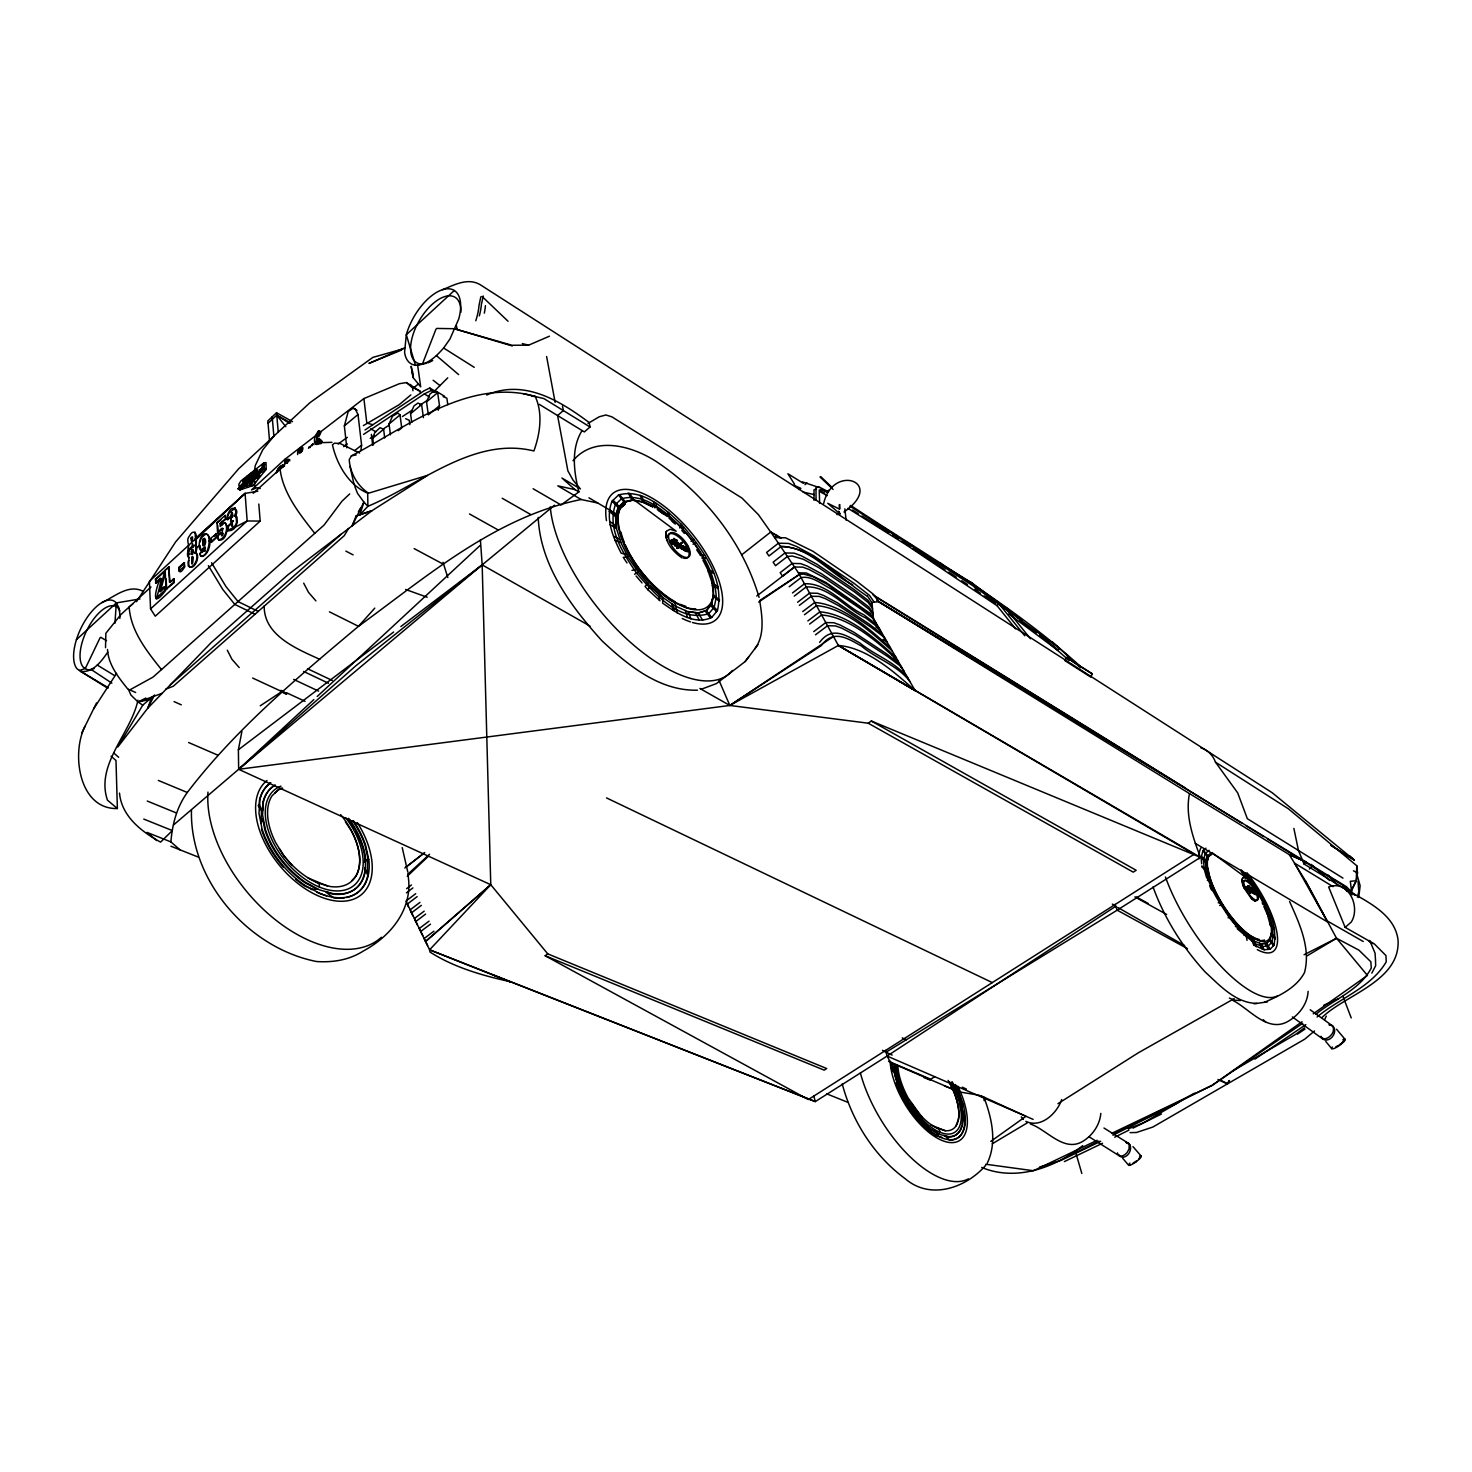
<?xml version="1.0" encoding="UTF-8"?>
<svg xmlns="http://www.w3.org/2000/svg" width="1472" height="1472" viewBox="0 0 1472 1472"><rect width="100%" height="100%" fill="white"/><g stroke="black" fill="none" stroke-linecap="round" stroke-linejoin="round"><path stroke-width="1.5" d="M252.687 480.645C256.846 466.532 249.173 483.902 251.73 476.67C253.386 482.908 255.981 463.257 256.625 471.408M253.202 474.83L250.461 481.602L250.958 480.074L249.118 477.903L253.276 473.156L249.909 478.382L248.842 478.05L249.78 474.665L250.737 474.978L249.062 480.59A2.484 1.141 -56.2 0 1 248.179 482.025L244.812 483.644L250.737 474.978M407.854 874.147C413.982 907.746 391.607 935.769 363.547 950.875C349.324 960.038 333.187 962.596 316.554 961.529C248.179 948.078 189.594 880.55 191.47 810.207M255.668 477.94L255.797 469.2M253.718 478.915L253.681 481.178L255.613 482.393M367.669 493.47L427.45 475.401L372.066 510.637L359.812 514.869L363.897 502.118L367.908 506.294L367.669 492.623C356.997 485.134 350.078 472.696 349.232 459.706L351.403 455.842C406.272 427.266 469.439 377.366 535.182 396.41C543.113 413.227 540.058 433.909 533.894 450.966C473.855 436.062 419.833 484.766 367.908 506.294L359.812 514.869L356.169 515.862L352.084 525.89L363.897 502.118L357.549 493.396L354.807 486.459M1257.493 893.633C1255.322 892.529 1258.56 893.007 1255.782 894.571M1250.924 889.842C1250.979 888.223 1246.122 892.234 1251.844 890.21C1250.998 897.883 1261.798 885.868 1252.543 892.75M365.387 867.413L364.743 871.866A65.688 39.155 50.1 0 1 332.396 894.019L326.655 891.866M365.534 861.47L365.166 859.188M1249.323 891.002C1251.329 890.026 1253.758 889.456 1251.513 891.296M686.67 550.602L685.418 550.436L687.295 548.909L687.406 546.002L688.031 547.345M241.886 731.455L238.39 749.763L238.648 769.304L173.586 824.909M676.2 543.389C675.979 538.292 678.684 542.046 676.734 539.856C669.907 555.459 683.413 535.293 674.599 545.026M1351.002 891.922L1356.264 880.716L1356.761 865.72L1288.405 808.809L1215.467 762.146A37.573 28.575 -56.7 0 0 1200.95 747.868M682.382 548.302C682.346 552.883 687.866 542.892 683.229 548.338M547.75 953.874L545.155 955.751L824.191 1070.144L826.694 1068.543L547.75 953.874L490.765 884.709L482.172 564.88L480.406 539.819M1253.978 891.333L1254.843 891.48M671.894 540.077L675.556 542.69L674.526 538.678A3.146 1.38 50.8 0 0 673.569 538.513L675.409 542.487L671.508 539.948L674.654 541.218L671.876 542.266M1254.31 893.854L1253.003 892.271M301.263 448.261C304.888 444.581 301.631 455.087 299.865 451.665C302.919 446.09 298.227 447.948 298.669 452.787M685.124 549.663C686.136 553.766 688.602 547.676 689.043 550.381M1253.702 892.731C1256.352 894.737 1256.83 891.958 1254.678 891.222M674.434 543.518L674.323 544.934M1251.844 890.21C1249.93 890.082 1248.514 885.482 1249.802 887.285M1251.568 891.333L1250.133 893.136L1249.875 890.302M669.392 513.213L669.116 518.291L675.188 523.738M660.045 600.778L648.03 589.886L650.072 585.893L662.934 597.577L662.621 603.115C676.402 612.812 694.342 625.508 711.694 617.486L717.434 610.512C725.015 577.944 701.463 547.731 681.499 524.437C664.884 508.999 643.282 488.152 618.59 494.96L612.076 501.179C604.918 518.641 613.106 537.593 621.239 553.251L626.851 554.41M667.681 511.612L667.405 516.525L657.285 509.588M1254.438 891.296L1251.476 892.455L1250.133 888.591L1248.127 890.597L1247.778 889.235M308.439 448.298L312.782 443.974L313.959 444.636M262.862 810.023L262.918 802.534M253.975 475.309C253.828 482.172 260.121 466.219 256.238 474.205C255.3 478.474 257.931 467.452 257.674 473.156L259.403 472.604L257.674 473.156M114.908 623.263L116.343 602.913L139.987 598.938M225.124 515.366L225.363 518.806L220.101 523.627L225.97 519.138L225.124 515.366L216.954 522.854L217.617 533.066L223.063 528.466M217.617 533.066C228.215 518.99 217.985 540.96 223.008 534.759M318.67 444.102L320.822 440.662L317.639 442.741L319.203 438.343L315.523 443.955L318.467 431.112L316.701 444.599L318.651 440.459M241.684 487.25L240.23 487.913L241.426 486.11A12.144 5.63 -56.3 0 1 243.34 484.178C246.707 482.558 240.948 481.951 243.248 480.111A3.901 1.803 -56.2 0 1 244.26 478.952L245.566 478.198L246.045 479.67M318.081 435.142C322.994 423.954 312.174 437.368 314.898 442.483M260.654 471.739L260.194 469.715L259.477 471.592L260.728 468.906L260.286 471.739M287.408 462.999C291.327 454.701 283.286 461.987 284.464 466.219M289.69 460.938L289.671 459.503L288.567 459.798M276 473.174C277.049 470.157 280.618 463.294 284.188 465.833M961.437 1105.766L960.535 1104.846L962.486 1103.982L958.382 1092.058A55.862 26.036 58.7 0 0 954.997 1084.79M299.846 453.431L300.969 449.07M1256.297 890.965C1255.487 890.983 1252.12 890.762 1254.181 891.498M1248.035 886.604L1249.231 888.941L1246.986 887.101A7.562 2.631 56.7 0 1 1247.943 887.487L1246.766 888.812C1250.354 888.389 1246.49 885.831 1247.814 888.628M179.97 849.804L170.899 841.91C172.316 824.228 176.769 807.079 187.294 792.488C235.759 728.953 297.62 677.451 358.487 626.318C427.266 576.233 495.346 516.93 581.127 499.505L597.779 503.019M1252.175 887.818L1253.279 891.351L1252.212 887.763L1250.262 889.272L1251.586 892.253M360.842 450.745L361.597 445.188L358.009 414.497L355.065 408.738L353.078 408.186L348.22 411.553L344.356 425.886L346.785 447.819M1308.111 991.337C1307.541 1003.499 1299.61 1014.226 1289.49 1020.482C1268.57 1034.246 1250.096 1009.295 1233.205 1000.61M679.052 545.063C682.456 543.591 675.722 548.688 680.726 547.566M672.998 542.211C676.752 547.014 665.123 541.07 671.416 540.316M260.728 468.906L259.771 470.654M1246.158 888.352L1244.944 888.315L1247.594 889.732M658.886 599.73L659.658 594.614M84.971 726.358C71.134 753.609 78.936 809.582 117.374 808.533L115.994 760.49L111.099 756.222M1351.094 890.615L1356.264 880.716L1357.534 872.841L1356.761 865.72M254.214 472.089L255.3 465.483L262.697 449.88L273.866 436.135L272.191 416.834M188.968 560.63L188.747 562.028A27.361 12.862 -63.1 0 0 188.95 566.26C193.402 569.701 199.309 557.667 196.126 553.104C193.182 554.484 199.254 544.401 194.175 545.505M685.161 548.467L686.449 548.265M263.598 468.832C262.513 470.525 265.273 465.281 262.329 470.525M1100.817 1113.402C1099.823 1124.847 1092.721 1135.206 1083.061 1141.205C1063.998 1152.944 1047.015 1129.631 1030.363 1123.964M678.886 547.547C685.584 536.397 681.518 545.689 677.93 545.376M678.334 546.167L677.414 548.504L676.678 547.731L681.61 542.616L681.002 545.891L679.126 547.418C689.006 542.653 679.475 551.669 684.094 547.676M676.697 547.97C681.15 548.026 679.659 542.064 676.605 544.456C676.77 546.038 678.978 549.277 677.028 547.529M682.033 548.228L680.91 548.21M588.027 423.384L599.233 416.778L605.875 414.975L611.874 416.834L741.943 498.033L758.466 514.722L774.585 537.556L785.588 537.814L813.004 551.319L856.686 581.219L873.374 594.246L878.618 601.698L1189.486 793.592C1185.07 815.322 1192.89 837.255 1200.434 857.366L1117.174 910.174L885.997 1052.241L882.482 1050.346M249.909 478.382C254.325 483.35 248.382 476.008 248.29 480.111A2.484 1.141 -56.2 0 1 247.388 481.546L244.812 483.644M1251.642 939.265L1253.702 945.006L1264.154 949.771L1270.226 949.182L1274.071 945.098C1278.524 918.27 1260.418 893.265 1245.257 872.73M297.638 454.572C296.718 448.15 305.311 443.642 299.773 451.904M1264.154 949.771L1261.154 943.699L1266.546 943.202L1269.95 939.633L1271.219 933.285L1275.47 937.885M1271.348 933.414L1270.078 939.798L1266.656 943.386L1261.246 943.883L1254.181 941.031M1211.585 854.643A50.71 17.646 56.9 0 0 1208.052 857.587L1206.746 863.199A50.858 15.824 58.5 0 0 1221.19 903.716L1230.85 918.197M262.439 468.574L263.046 467.397L261.004 470.874L262.826 464.195L263.874 465.906L264.61 464.526L262.55 469.586L263.782 463.312L262.071 470.267M316.756 438.38C315.762 432.86 324.226 427.322 319.258 435.786L317.952 435.197L319.645 431.774L319.13 435.859M480.829 296.81L479.026 305.385A51.005 25.502 -59.6 0 1 475.769 320.767M690.957 618.866L687.939 611.524L698.317 612.886L706.302 610.383L711.418 604.256L713.368 594.982L719.606 599.987M245.566 478.198L243.561 481.27M246.063 479.449L245.272 478.584M252.301 478.418L252.669 476.67L251.51 481.51L248.805 478.216M483.258 296.019L481.381 304.502A50.913 25.484 -59.6 0 1 479.32 315.873M1235.45 926.642L1235.781 925.152M823.658 503.59C832.802 462.705 886.144 482.466 843.971 512.017M1250.611 897.497L1255.138 901.287L1250.593 897.497L1244.318 888.352A14.462 5.005 56.7 0 1 1241.908 880.017L1243.27 877.459L1246.674 878.195L1212.431 852.987M1241.926 880.054L1242.313 878.379M1357.423 897.202L1358.785 891.646L1358.049 881.139M1358.73 897.478L1360.146 885.721L1356.522 873.062M200.1 541.843L200.799 539.598M261.114 823.198L261.446 811.182L258.189 805.497L259.606 804.338M263.322 818.855L260.894 823.069M196.218 547.382L196.365 540.831L194.47 540.077C199.125 535.256 193.623 527.786 189.741 535.569C185.196 540.408 190.238 544.75 188.011 548.614A27.232 12.751 -62.9 0 0 188.214 552.81L189.336 554.392M666.356 531.429C664.24 542.322 673.753 552.202 682.014 557.906M285.66 463.054L287.334 459.669L286.966 463.367M1201.906 867.1L1206.212 870.725L1205.531 862.169L1207.114 856.152L1211.566 852.822M1201.649 863.788L1201.17 857.44L1202.974 850.65L1205.936 848.185M1207.279 860.531L1208.052 857.587M244.37 481.767L245.217 483.994L239.402 487.324L243.634 482.834L242.567 483.699A12.144 5.63 -56.3 0 0 240.635 485.631L239.77 487.434L244.426 483.515L243.598 481.289L245.162 483.644L242.825 486.386M1249.691 887.266L1249.342 886.218L1249.765 888.812M438.27 410.228L439.521 405.702L437.644 392.693L433.909 391.147L429.99 393.999L426.512 401.838L428.352 414.846L439.521 405.702M156.455 598.81C172.003 542.561 140.705 623.282 165.49 590.585C167.679 578.054 152.058 601.146 165.324 586.886M159.638 591.21L164.643 571.504L155.903 579.526L156.069 583.188L155.296 579.232L164.036 571.21M160.264 591.505L164.809 575.074M243.248 482.853L244.076 483.828L239.439 487.434M252.466 480.994L251.51 481.51M254.306 477.278L257.066 469.734L256.22 471.923M610.089 524.676L616.602 528.411L615.756 516.598L618.295 507.619L623.999 502.081L632.445 500.296L628.158 492.991M672.722 542.211L673.477 544.106L669.613 541.475M245.217 479.154L247.13 480.553L247.48 478.234L250.516 475.088L248.676 481.142L245.64 484.122M1254.862 893.89C1256.849 895.399 1253.334 894.13 1256.518 892.621M1248.256 890.045L1249.158 890.946L1252.433 888.794M258.446 473.634L258.594 471.702M320.694 440.643L322 441.306L320.73 443.826M984.161 1100.67L983.922 1097.873L978.935 1095.168L958.787 1091.819A55.862 26.036 58.7 0 0 955.42 1084.533M315.762 443.9L318.43 439.613L316.554 443.716M231.969 516.396L231.73 512.587L230.626 516.359L227.203 519.487L231.251 516.672L232.337 512.9L232.889 515.789L230.957 518.678L231.159 521.677L230.331 518.365L232.594 516.709M987.252 1163.156C997.39 1142.217 991.76 1117.874 983.903 1097.192M253.883 476.137L256.386 474.996L253.883 476.137L255.852 469.642L255.723 470.93M254.674 476.615L256.643 470.12L256.514 471.408M259.863 471.114L261.666 470.93L259.734 471.114M754.602 649.078C765.201 635.591 762.128 616.271 759.681 600.576L799.333 574.485L803.565 574.043L813.354 576.877L826.896 584.126L870.578 614.744M260.967 470.194L259.698 471.905M258.667 472.126L257.342 473.174M259.44 472.604L258.134 473.671M411.737 422.39L410.559 413.706L414.018 405.886L417.938 403.052L421.599 404.616L423.421 417.643M373.538 444.765L372.747 438.251L374.771 432.602L380.052 427.671L383.622 429.29L384.707 437.994M390.43 434.81L389.05 423.954L392.527 416.171L397.918 413.062L400.016 414.92L401.727 427.947L398.231 430.67M287.114 462.576L287.85 460.957M258.354 472.862L256.533 474.959M955.917 1126.025L958.346 1119.585A47.086 22.669 57.9 0 0 948.097 1080.374M189.226 550.988C186.962 555.533 190.422 558.035 188.122 561.715A27.361 12.862 -63.1 0 0 188.324 565.947C193.255 571.633 200.174 558.274 196.733 553.398L194.617 553.178M264.702 468.519L262.954 469.55M436.006 329.066L422.519 363.768L417.625 364.946L420.679 386.86L413.098 377.531L411.203 366.436L413.098 377.531L412.638 371.496M301.926 450.358L301.024 452.493M1061.68 1099.584C1057.062 1113.329 1040.98 1128.619 1025.874 1121.37M255.613 474.518L253.515 476.781M261.777 469.09L263.396 466.9L262.862 468.869M137.963 700.175C130.842 733.737 95.33 764.134 107.438 800.142L117.374 808.533M317.363 443.256L318.927 440.606M232.668 525.007L232.079 526.13L231.049 523.112L231.785 525.835L232.797 520.702M682.548 528.761L683.468 526.755M286.801 462.484L287.61 460.938M1247.594 889.898L1245.404 888.278A7.562 2.631 56.8 0 1 1245.68 888.334M1251.697 891.774C1253.776 894.056 1254.678 892.05 1254.015 890.762M687.222 551.89L686.651 551.098M364.375 862.371L365.921 860.09L368.276 859.814L365.185 845.738A70.03 41.75 50.1 0 0 352.93 821.063M365.093 861.819L365.921 860.09M100.114 637.689L85.302 668.527L79.451 670.496M678.445 544.346C670.514 544.327 681.242 548.265 677.046 542.966M1324.579 1019.765L1326.309 1016.177M263.874 465.906L263.396 463.68L264.261 464.214M93.564 709.007L116.546 673.385M81.88 732.688L96.508 703.009M311.88 445.814L312.782 443.974M679.714 527.933L681.499 524.437M1371.83 973.139L1375.658 965.724L1375.474 959.339L1375.05 953.138L1369.696 940.442M687.866 547.234C685.437 544.382 686.854 552.791 683.928 549.663M154.597 694.95L147.66 708.326L117.797 747.003L142.784 705.125L153.364 696.072M684.774 550.62L682.916 548.375M1066.648 657.469L1064.974 660.67L1090.678 677.046L1092.316 673.863L1066.648 657.469L1069.923 659.824M1228.145 917.902L1228.752 916.725C1217.289 899.079 1201.778 878.214 1206.985 855.968L1202.974 850.65M1248.035 879.759L1249.213 877.514M252.669 476.67L251.712 477.83M253.442 477.149L250.718 481.031M204.921 545.192C207.718 537.17 201.186 536.912 203.651 545.192M676.697 542.855L677.359 543.407M1130.073 1132.649L1136.494 1132.483L1152.834 1127.055L1227.28 1083.981L1229.046 1080.761M1219.846 1079.914L1227.703 1083.742L1229.47 1080.503M680.763 546.02L683.799 547.326M358.377 511.925L360.585 508.006M243.542 481.344L244.021 480.59A3.901 1.803 -56.2 0 1 245.051 479.449L246.339 478.676M319.645 441.802L317.658 443.716M348.533 528.522L344.227 535.698L173.328 686.21L165.821 689.098M677.985 546.259L676.66 544.438M321.098 442.557L322 441.306M669.668 541.898L671.563 540.114A3.146 1.38 50.8 0 1 672.649 540.206L673.771 541.052L675.538 539.69M1249.618 882.188L1250.961 880.054M582.066 430.542C570.713 448.85 573.914 472.052 578.882 491.906L561.09 504.97L533.122 488.741M687.295 548.909L688.62 549.442L686.099 550.97M136.473 601.698L175.628 541.917L238.63 468.814L309.838 402.776L372.876 357.383L403.254 348.827M189.796 549.921L190.495 548.872M195.242 553.472C202.566 537.059 182.252 549.498 188.839 557.962M201.37 538.513L202.087 537.464M229.246 512.955L235.097 508.061M107.787 652.078C101.623 661.057 92.994 673.072 80.684 671.379L76.912 668.656A38.953 17.59 -64.3 0 1 84.585 621.497A38.953 17.59 -64.3 0 1 116.343 602.913L118.882 607.697L119.913 614.45A38.953 17.59 -64.3 0 1 119.839 618.424M952.642 1089.133L944.398 1085.931M897.846 1087.918L896.282 1083.134L897.386 1078.958M443.624 348.018L450.009 338.91L458.767 318.909A42.541 21.142 -59.7 0 0 442.814 289.598A42.541 21.142 -59.7 0 0 406.309 334.751L404.579 352.286A42.541 21.142 -59.7 0 0 415.435 365.166C427.23 365.258 436.338 356.298 443.624 348.018L474.223 367.319M261.022 471.978L259.937 471.334M258.925 471.426L260.194 469.715M279.018 470.396L283.36 466.477M319.166 443.771L320.786 439.447L319.442 439.576M701.022 689.338L716.441 683.578L745.182 661.535L757.914 644.681M745.182 661.535L748.622 656.972M263.083 465.41L264.077 464.214M237.912 488.722L251.105 484.362L264.261 468.004L266.174 469.237L253.037 485.594L239.844 489.937L237.912 488.722L251.234 481.473L264.261 468.004M205.27 551.025C203.817 551.062 198.812 551.246 200.302 555.422A5.134 2.41 -63.1 0 0 201.866 556.066C210.514 555.349 212.226 525.909 202.952 536.452M204.59 548.614C196.622 556.342 197.966 534.759 205.234 533.71C213.127 535.017 210.441 553.803 202.492 556.379A5.134 2.41 -63.1 0 1 200.928 555.735L199.898 553.472M192.722 554.226L193.126 549.866L191.912 554.282L191.121 551.761L192.519 549.553L191.728 554.19M221.886 525.228L223.063 523.903M374.79 608.138L358.487 626.318L329.434 611.837M647.882 583.354L645.049 586.426L648.03 589.886M351.992 880.477L355.746 876.41A59.082 35.843 48.9 0 0 351.182 830.65L345.442 821.873M1015.662 628.912L997.059 605.71L998.936 603.686L997.114 601.441M1309.399 869.032L1312.527 865.702M510.232 981.64C483.57 975.936 453.542 967.306 429.99 952.016L429.585 949.808L490.765 884.709L238.648 769.304L313.867 699.568M1040.612 637.082L1042.47 635.094M257.14 478.584L260.158 475.456M263.157 472.346L266.174 469.237L266.027 462.558L263.819 462.87L240.874 480.994L238.795 484.38L239.844 489.937L243.653 487.858M624.901 503.994L619.97 509.036A65.283 27.177 53.3 0 0 629.39 555.864M191.323 547.878L193.292 546.057M433.762 391.791L447.746 377.826M193.642 551.669L190.734 554.079M281.741 466.882L280.03 468.666A10.782 5.189 -62 0 0 278.521 470.746M985.743 1165.29C966.11 1187.886 930.414 1200.545 905.151 1178.667C873.908 1155.686 852.104 1121.149 842.205 1083.834M248.86 478.032L252.503 472.678M249.651 478.51L253.239 473.138M622.362 506.607L625.177 503.902M407.247 876.282L428.646 856.023M349.71 493.911L341.927 501.253L324.061 525.081L153.051 677.102L129.812 689.89L135.663 692.484M257.802 491.225L245.088 493.414L195.537 539.838L195.886 545.91M292.542 421.654L276.552 412.767L267.849 420.882L269.486 440.202M268.051 423.292L276.754 415.159L276.552 412.767M1340.826 886.457L1303.971 863.954L1306.161 862.058L1346.346 886.659L1354.829 895.289M317.216 696.477L480.185 545.394M454.314 290.499L406.309 334.751L415.435 365.166M76.415 639.713L116.343 602.913M275.08 792.911L278.558 789.691A59.101 35.218 50.1 0 1 281.943 788.109M407.652 874.423L429.511 854.275M150.549 608.893L247.167 520.959L245.088 493.414L149.408 581.311L150.549 608.893L155.278 616.198L260.176 521.088L258.814 504.031M317.124 434.534L284.74 459.43L251.491 489.937L257.011 487.71L260.231 488.575M174.027 578.882L174.211 582.636L166.042 589.205L165.158 570.179L168.728 566.886L170.09 582.47L174.027 578.882L169.464 582.176L168.728 566.886M169.354 567.198L165.158 570.179M220.837 520.168L216.954 522.854M150.99 586.978L120.851 614.597L105.855 633.291L105.524 647.68M155.443 582.894L160.246 578.496M253.166 493.322L283.342 466.017M156.069 583.188L160.871 578.79M178.866 567.382L184.055 562.654L184.865 566.591C176.235 581.33 179.345 558.734 179.676 571.338M210.588 538.366L216.494 533.839L216.734 537.482L211.434 542.322L211.214 538.678M179.492 567.695L184.681 562.948M213.845 536.268L216.494 533.839M230.552 521.346L233.404 521.014M231.159 521.677L232.981 520.628M220.101 523.627L220.285 526.534C229.798 513.066 229.135 543.757 218.261 539.635L217.359 535.771L220.892 532.551M235.005 507.895L235.888 512.458L234.361 516.046L236.992 516.985L237.176 522.376A5.686 2.705 -62.7 0 1 235.759 525.964C234.324 530.472 226.596 533.398 227.534 526.332L231.049 523.112M179.05 571.026L184.258 566.278L184.055 562.654M210.827 542.009L216.108 537.17L215.887 533.526M235.962 515.991L236.569 522.045A5.686 2.705 -62.7 0 1 235.152 525.651L229.006 530.638L228.16 526.645L231.674 523.425M221.499 532.864L216.678 536.746M201.682 552.718L203.982 550.62M344.356 425.886L358.009 414.497M155.848 598.515L164.882 590.29L164.698 586.574M166.042 589.205L173.586 582.342L173.402 578.588M258.262 472.07L257.011 474.683M245.088 493.414L195.463 538.439L195.095 532.054M805 484.656L806.932 482.89M410.854 394.919L399.206 404.671L363.363 425.61M372.747 438.251L383.622 429.29M389.05 423.954L400.016 414.92M410.559 413.706L421.599 404.616M426.512 401.838L437.644 392.693M258.354 471.85L256.238 474.205M170.255 684.94L341.173 534.207M868.259 723.212L871.332 721.022L1136.163 870.283L1133.256 872.142L868.259 723.212L729.836 705.456L238.648 769.304L355.727 665.896L482.172 564.88L554.502 505.209M249.78 474.665C245.382 480.902 244.812 479.504 249.909 474.481M250.553 475.162L247.057 478.418L247.13 480.553M425.555 941.491L490.765 884.709L425.555 941.491L427.616 945.502M1345.15 927.378L1351.259 922.042C1360.827 906.954 1348.573 879.391 1328.646 886.99L1345.15 927.378L1374.388 943.957L1385.943 955.567L1386.238 961.805C1371.15 987.73 1339.299 998.292 1317.109 1016.986M486.754 394.993C524.05 378.819 559.802 400.642 589.15 422.519L590.051 426.99L584.329 431.922L539.304 404.358M573.013 460.718C594.338 435.289 631.819 445.869 655.831 461.251C704.021 493.286 742.679 541.549 759.092 597.393M238.648 769.304L482.172 564.88L590.033 626.097M1209.119 850.282L1205.2 853.594L1203.507 859.979L1204.206 869.032L1206.654 877.809L1208.549 879.134M1256.812 892.86L1254.53 894.203L1254.273 892.915M1314.514 1030.97L1304.781 1039.14L1227.703 1083.742M1250.298 889.18L1248.017 890.523M671.766 542.027L675.648 539.506M132.756 604.035L129.168 606.979C130.622 631.01 146.961 651.415 161.497 669.594M678.463 544.254C674.544 548.541 675.39 541.788 675.593 544.861M677.157 546.259L681.61 542.616M681.15 548.559L683.818 546.296M684.866 547.934L682.217 549.203M684.057 550.234L685.934 548.688L684.995 547.124M685.014 551.062L687.737 549.111M413.154 388.203L418.085 384.229M1346.346 886.659L1344.102 888.462L1342.758 887.634L1342.814 885.298L1267.521 839.022M1136.274 1161.684L1139.199 1159.218A7.581 1.582 -36.3 0 0 1141.113 1156.017L1132.98 1146.614M261.501 469.384L259.403 469.954M781.098 538.016L777.198 535.587L774.622 537.611L798.431 572.829L838.378 645.454L915.161 690.644L873.466 618.479L871.939 602.434L878.582 601.698L1306.161 862.058L1289.233 854.588L1189.486 793.592M741.925 554.668L770.684 532.054L777.198 535.587M343.675 446.66L347.226 443.882M365.019 429.971L423.899 390.89L429.75 388.001L436.485 392.012M363.584 434.406L424.322 393.926L431.241 390.522L434.608 392.509M354.568 450.671L361.597 445.188M370.282 438.343L373.906 435.528M295.78 879.299A70.03 41.75 50.1 0 0 304.741 886.015L311.843 889.125M311.31 889.548L317.474 888.757M404.818 868.038L424.764 852.546M405.83 867.21L423.678 853.374M365.203 860.642L368.718 859.482M873.117 614.946L869.124 609.298L856.41 599.509L823.363 577.153L809.177 569.517L802.755 567.143L794.475 566.996L782.589 576.178L780.197 572.645L792.083 563.445L800.602 563.61L807.208 566.058L821.781 573.914L855.747 596.933L868.811 606.998L872.914 612.794M756.755 596.031L794.475 566.996M320.712 431.774L363.897 398.581L399.409 383.695L406.438 382.591L420.146 391.294L420.44 393.429M364.854 867.818L367.411 874.57L367.577 860.366M799.333 574.485L758.65 602.066M789.139 586.776L801.062 577.613C812.084 575.515 821.707 584.292 830.834 588.745L860.218 608.543L872.381 617.872L875.95 622.877M981.695 1167.443C1016.232 1181.832 1055.038 1167.719 1082.693 1145.639M406.622 888.683L411.461 884.966M792.506 592.94L804.448 583.777C827.485 582.636 844.486 606.041 863.733 614.689L875.914 623.999L879.759 629.372L875.895 627.035M406.438 892.86L412.896 887.91M794.236 596.086L806.178 586.942C829.233 585.874 846.253 609.058 865.536 617.835L877.735 627.146L881.562 632.5M415.693 893.688L405.978 901.085L429.585 949.808L510.342 981.861L492.66 974.832M797.622 602.25L809.582 593.106L817.53 593.271L823.694 595.516L837.31 602.766L869.05 623.981L881.268 633.291L885.114 638.646M417.128 896.632L407.413 904.029L408.351 906.862M799.351 605.397L811.311 596.27L819.278 596.418L825.442 598.681L839.077 605.912L870.854 627.127L883.071 636.438L886.935 641.792L883.053 639.455M419.943 902.41L410.21 909.806L411.277 912.769M802.737 611.579L814.734 602.471C842.315 604.348 870.927 630.145 890.523 647.956M238.39 749.763L393.613 632.04M400.844 626.557L482.172 564.88M421.36 905.354L411.626 912.75L412.786 915.805M804.466 614.744L816.463 605.636C844.597 607.789 872.252 632.942 892.345 651.102M424.175 911.15L414.423 918.528L415.73 921.73M807.852 620.926L819.886 611.837C848.038 614.045 875.766 638.977 895.859 657.248L891.977 654.93M425.61 914.094L415.858 921.472L417.238 924.766M809.6 624.091L821.634 615.002C849.289 617.007 878.03 642.326 897.681 660.413L893.78 658.076M429.051 921.159L419.262 928.519L421.305 932.53M813.74 631.635L825.792 622.564L833.814 622.73L840.034 624.974L853.778 632.187L885.813 653.329L898.141 662.584L902.078 667.957M430.486 924.122L420.698 931.482L422.758 935.493M815.47 634.818L827.54 625.747L835.562 625.913L841.8 628.158L855.545 635.37L887.616 656.494L899.962 665.749L903.918 671.122M433.927 931.187L424.12 938.529L426.181 942.54M819.628 642.381C831.864 625.582 846.069 635.352 859.795 642.933C874.994 655.61 896.43 662.198 908.279 678.647M910.101 681.812C898.178 665.436 876.594 658.978 861.562 646.134C847.89 638.517 833.575 628.783 821.358 645.564L729.836 705.456L699.881 688.454M1304.468 1027.806L1295.691 1034.338L1232.285 1071.174M338.118 444.029L347.3 437.331M1315.894 1014.282C1334.184 999.194 1359.981 989.92 1371.278 968.006L1370.837 961.768L1358.877 950.121L1336.539 938.253L1305.572 880.992L1289.233 854.588L1306.05 862.003M990.84 1141.37L1025.929 1116.31L980.867 1095.683M193.09 556.968C190.845 578.606 192.427 541.935 192.574 563.15M1302.021 1021.77L1212.266 1085.287L1113.366 1134.01M1313.226 1013.822L1367.451 975.439L1336.539 938.253L1304.1 954.721M1302.702 1023.316L1212.266 1085.287L1111.544 1133.422M912.419 1113.476A55.844 26.036 58.7 0 0 931.39 1132.612L935.622 1135.022L939.191 1133.882M1254.954 1059.086L1305.811 1024.641M1297.513 1034.117L1305.038 1029.02M1321.985 1017.538C1345.5 994.52 1400.479 981.106 1398.05 940.056C1394.665 912.051 1362.502 899.778 1341.82 886.77M719.054 680.506L729.836 705.456L833.465 636.53M260.231 705.806L281.833 691.582L252.669 678.058M383.254 428.978L388.994 425.261M402.39 416.558L411.958 410.338M419.612 405.37L427.248 400.402M681.922 548.854L680.616 548.136M196.015 547.952L200.026 545.376L200.781 550.565M1057.963 1103.669L1138.242 1052.848L1234.198 998.642M1246.839 887.138C1249.378 882.519 1248.403 891.738 1247.52 887.174M1245.036 888.481L1248.587 886.236M1246.968 887.561L1249.47 886.291M1246.526 888.499L1248.348 887.285M1249.673 891.222L1251.55 889.254M1252.562 890.873L1250.39 893.099L1250.151 891.278M1252.212 892.694L1251.991 891.664L1254.825 891.112M1253.886 893.614L1255.616 892.621M891.83 1063.115L898.362 1087.606A55.862 26.036 58.7 0 0 931.905 1132.318L941.362 1137.69A55.862 26.036 58.7 0 0 963.111 1104.386L958.787 1091.819L891.83 1063.115L892.437 1067.053L895.62 1071.377M934.554 1076.823L930.672 1079.234L888.536 1061.275M282.753 466.035L284.004 465.483M1269.582 917.461L1268.165 915.621M962.89 1103.724C959.063 1104.81 969.422 1130.422 962.357 1110.937M964.694 1116.346A55.844 26.036 58.7 0 1 949.403 1140.046L944.822 1135.703M992.294 1143.762L1027.272 1122.878M1307.136 955.806L1336.539 938.253M1264.338 1002.322C1279.223 995.974 1296.446 987.804 1304.505 972.569C1311 948.042 1299.408 923.386 1289.564 901.471M634.579 574.246L638.222 572.111L628.084 557.207L620.687 542.211M691.012 541.199L694.195 539.341M1194.436 1093.162L1143.376 1122.823L1128.306 1128.858M729.836 705.456L838.378 645.454C867.302 647.809 894.35 672.078 915.161 690.644M223.854 523.259L225.198 522.744M101.899 602.618C114.356 596.878 129.002 583.39 143.483 591.542M798.652 489.514L800.86 488.354L793.813 485.153M203.559 543.536L205.252 542.653M208.803 540.831L211.269 539.543M221.591 534.207L223.431 533.25M226.89 531.447L247.167 520.959L260.176 521.088M128.303 689.062L130.879 695.005L138.074 702.052L145.857 698.041M340.621 814.642A58.512 34.868 50.1 0 1 359.37 865.775A58.512 34.868 50.1 0 1 330.28 886.53L318.375 883.163A59.101 35.199 50.1 0 1 283.728 855.434L279.386 848.7M1100.706 1141.26L1061.165 1160.304L1039.453 1167.13M1112.906 1135.188L1178.023 1102.786M1102.51 1143.266L1064.366 1161.592M1114.709 1137.212L1128.932 1130.146M1132.998 1128.122L1161.445 1113.991M1070.089 1155.336L1098.94 1141.131M693.018 544.18L696.366 542.542M1254.825 892.032L1254.291 891.038M1097.155 1140.285L1033.436 1170.737L985.817 1164.242M1323.788 1005.247L1338.508 998.789M405.021 347.668L368.92 363.418L401.488 350.097M512.33 345.994L455.179 328.974L511.925 345.258L528.632 345.166L549.461 336.186M1219.699 905.519L1220.803 905.078M1241.264 869.952L1256.702 890.652L1257.879 890.174M442.502 289.69C454.278 284.979 467.507 277.435 480.038 284.593L1272.194 792.727L1354.35 860.145L1330.909 845.351L1354.35 860.145L1349.456 855.637M1257.879 892.768L1259.075 892.308M142.784 705.125L138.074 702.052L162.196 693.294M816.574 488.925L814.016 489.79L814.016 500.37M282.679 788.274L278.374 789.728L272.007 795.874A59.322 34.408 51.8 0 0 275.558 842.444L283.544 855.471L292.1 865.518M356.169 515.862L372.066 510.637L287.574 575.092L211.195 642.602L147.66 708.326L151.138 699.09L138.074 702.052M1250.427 888.886L1251.366 890.155M1342.979 1039.49L1344.893 1039.158A8.004 1.73 -35 0 1 1343.476 1042.158L1340.514 1044.697A8.298 1.803 -35 0 1 1333.853 1048.579L1331.958 1048.892A8.004 1.73 -35 0 1 1332.399 1046.997M632.003 570.4L636.309 569.259M235.925 516.12L234.968 516.359C240.562 509.643 231.84 504.086 228.638 512.642A5.244 2.484 -62.6 0 0 227.277 516.028L227.203 519.487M1139.604 1156.164L1141.113 1156.017M1130.22 1165.217L1128.711 1165.346L1122.676 1158.28M836.906 514.574L839.96 513.875L838.672 511.373L839.96 513.875L827.761 503.314L839.077 508.889M351.403 455.842L356.169 454.922M443.109 396.612L446.844 398.158L447.801 404.653M405.646 418.71L409.29 420.293L409.86 424.635M283.526 466.753C280.968 464.214 276.497 469.991 277.306 472.291M679.898 545.302L679.733 544.143L679.383 545.008M682.346 546.443L681.002 545.891M828.184 491.979L822.204 489.569L819.242 490.029L819.628 503.424M1153.018 886.917C1164.37 918.215 1182.366 946.809 1204.666 971.446L1205.789 972.55C1219.994 985.67 1236.204 1003.334 1256.959 1003.37M1253.96 1003.812L1267.447 1001.88M426.291 363.382L420.569 363.952A37.941 18.915 -59.7 0 1 424.966 312.174A37.941 18.915 -59.7 0 1 460.883 312.303M798.431 572.829L806.325 572.976L825.976 582.489L869.639 613.106L874.405 620.117M780.418 546.186C814.347 547.786 840.089 578.772 867.358 596.234M1356.264 880.716L1350.321 881.305L1351.738 892.676M314.309 442.833L331.918 442.336M1243.288 877.478L1244.76 877.404M244.426 483.313L240.396 487.729M628.231 557.207L623.245 557.318L626.998 562.93M700.451 555.459L704.959 555.349M701.758 558.017L706.284 557.943M1211.677 853.006L1210.702 852.84M246.118 479.191L244.334 481.749M436.65 328.422L457.056 328.771L456.357 325.68M1218.19 902.759L1219.552 902.796M531.999 396.281L535.182 396.41M218.776 539.966C225.75 538.347 228.528 528.301 225.106 522.56M934.702 1135.482L942.043 1137.359M1240.289 1000.555L1234.382 1000.169L1229.378 998.09M1329.142 1024.751C1334.902 1024.383 1334.313 1032.074 1331.222 1034.908A8.28 5.465 -49 0 1 1324.579 1038.827L1321.709 1038.11L1321.01 1036.325A8.17 6.33 -54.8 0 0 1328.517 1039.6A8.17 6.33 -54.8 0 0 1334.681 1031.081A8.17 6.33 -54.8 0 0 1329.29 1024.862M697.507 690.184C659.585 691.214 628.029 665.234 601.919 640.743C570.915 606.501 540.279 565.211 538.2 517.408M1262.976 904.526L1262.203 902.759L1265.258 903.385M1264.338 904.691L1265.902 904.875M280.545 692.042L286.966 692.944L305.072 701.334M1125.933 1142.346L1129.834 1144.756M200.542 550.546L204.902 546.756C206.264 547.694 203.982 553.472 203.357 550.307M687.976 549.442L686.89 549.534L687.847 546.222M652.832 506.938L642.988 502.302L632.316 500.075L623.834 501.86L618.093 507.417L615.535 516.433L616.4 528.301L620.871 542.285L614.891 540.39M578.882 491.906L575.092 489.661L557.833 485.852L581.127 499.505M803.142 492.108L814.218 494.592M523.609 393.76L543.941 398.618L590.051 426.99M944.306 1135.998L948.097 1136.918A52.385 24.417 58.7 0 0 961.676 1126.098M939.946 1129.3L938.694 1128.987A47.122 21.97 58.7 0 1 914.885 1108.453L911.334 1103.08M522.339 343.602L528.632 345.166M708.345 571.835L713.681 573.215M372.729 424.654L366.822 423.09L363.897 398.581M316.664 892.234L326.545 895.896M945.19 1130.882L930.727 1124.792M713.11 571.467L707.664 569.738L712.264 583.317M308.071 877.974L327.52 886.07M802.516 481.933L819.426 487.618M405.628 589.481L427.211 597.246M1293.87 828.386L1298.451 850.448L1302.738 860.789L1306.161 862.058M510.324 981.677L815.304 1101.59L887.119 1056.05L1115.739 906.292L1115.077 904.397M429.585 949.808L815.304 1101.59L813.795 1095.959M119.508 793.077C121.569 816.353 141.662 831.827 160.577 842.113L172.371 830.594L143.778 819.076M170.918 846.216L197.984 856.962M170.899 841.91L147.034 832.398L156.676 840.567M826.822 1093.88L847.964 1102.381M923.993 1077.578L930.12 1080.08M147.255 801.044L176.07 812.82M871.332 721.022L1200.434 857.366L838.378 645.454L1194.142 854.275L808.349 1099.547L545.155 955.751M158.332 780.436L187.294 792.488M675.85 606.317L688.031 611.745L698.446 613.125L706.468 610.604L711.62 604.458L713.57 595.13L712.08 583.206L718.115 586.666M188.6 742.514L217.69 755.118M1033.105 1119.382L887.119 1056.05L885.482 1050.364M892.253 1062.858L890.229 1061.974L887.598 1056.896M902.226 1037.926L906.384 1039.747M174.064 701.61L181.314 704.83M885.997 1052.241L892.179 1055.074M962.302 1087.182L966.423 1089.078M902.778 539.911L912.603 545.836M935.106 560.538L972.072 582.986L1021.807 620.117M642.896 502.081L652.777 506.736M293.701 679.42L318.614 691.122M307.556 668.73L332.304 680.487M303.637 671.471L328.495 683.247M672.41 540.224L673.569 541.052M606.519 797.916L992.312 982.597M319.737 659.309C297.289 649.042 263.672 635.628 264.206 605.93M255.024 614.247L234.802 604.422L222.75 589.426L208.362 565.653M258.244 611.414L238.022 601.57L225.97 586.555L211.545 562.746M1217.988 1079.473L1227.28 1083.981M972.072 582.986L958.677 576.196M1353.467 870.798L1357.534 872.841M217.359 535.771L218.868 539.948M820.64 490.986L824.706 493.065M826.675 490.857L818.542 486.698L816.003 487.545L816.04 500.222M1213.149 890.689L1211.382 889.787L1209.634 885.666M674.581 541.181L673.771 540.721A9.715 4.287 50.9 0 0 672.244 540.15L671.968 540.721M410.394 384.468L412.491 387.302L420.146 391.294M345.865 551.117L353.078 554.87M613.622 536.213L620.043 539.617M414.129 548.596L442.888 563.978M316.94 889.18L305.348 882.961A65.688 39.155 50.1 0 1 264.831 829.711L262.789 819.297M315.928 881.857L318.449 883.218M287.334 459.669L288.512 460.313M287.114 459.798L288.273 460.423M367.742 493.175C348.606 485.171 336.83 464.306 332.451 444.857L334.494 443.164L340.142 443.495L359.61 453.045M300.178 447.838L301.355 448.482M1187.462 948.63L1117.174 910.174L1115.739 906.292L1112.354 904.084M309.102 446.844L310.261 447.506M317.474 442.649L318.817 443.385M316.83 442.594L318.007 443.256M1136.384 896.963L1148.16 903.458M1134.875 896.908L1166.634 914.443M1369.218 941.473L1373.026 943.607M290.757 422.942L276.754 415.159L278.245 432.069M822.204 489.569L827.411 492.476M820.235 491.795L827.172 495.641M469.494 513.967L497.978 529.865M318.228 431.241L319.645 431.774M1254.53 894.203L1254.31 892.308M1207.298 880.182L1209.119 881.213M1267.19 914.186L1270.888 916.283M1271.422 918.086L1267.834 916.044L1270.52 925.925M370.705 428.83L375.82 431.738M1327.155 920.902L1363.256 941.51M502.228 498.272L530.472 514.39M1117.708 907.414L1184.666 945.631M938.694 1134.194L931.224 1129.926A52.385 24.417 58.7 0 1 899.797 1088.047L896.89 1079.27M712.301 585.249L718.336 588.708M353.078 408.186L356.978 410.43M937.167 1128.104L945.944 1130.772A46.662 21.749 58.7 0 0 949.182 1081.938M668.638 598.902L676.347 603.336L674.378 602.471A65.044 28.87 51 0 1 638.609 570.032L633.696 562.709M898.38 680.763L915.106 690.534M1247.888 934.886L1253.794 938.29L1252.654 937.848A50.692 17.627 56.9 0 1 1228.513 914.811L1224.612 909.089M588.966 497.83L615.296 513.342M100.666 637.247L106.554 640.706M1092.316 673.863L1071.561 661.02M424.322 393.926L429.401 396.925M435.473 390.853L444.673 396.318M1195.282 843.364L1327.578 921.987L1305.572 880.992M108.026 687.626L80.684 671.379L107.842 688.252M1118.591 1155.244L1121.038 1156.09A7.894 4.968 -54 0 0 1127.074 1152.521L1129.061 1149.062L1129.171 1144.333M326.103 892.29L333.592 897.81A70.03 41.75 50.1 0 0 344.338 897.883M876.907 600.466L1185.696 788.201L872.97 594.817M282.164 691.877L286.102 694.269M1333.025 886.641L1294.495 863.089L1327.578 921.987M97.281 665.068L114.669 675.648M281.042 690.294L286.911 693.882M803.381 483.313L787.906 473.763L794.549 484.233M770.684 532.054L780.473 538.09M874.368 596.105L1242.092 823.326M1246.011 825.737L1263.62 836.611M259.201 469.899L260.158 470.838M1342.979 878.14L1247.336 818.69L1237.713 792.93L1215.467 762.146M1103.963 1128.03L1128.858 1143.542M825.13 491.188L821.321 488.814L824.835 491.004M872.73 520.959L876.539 523.351M882.243 526.921L887.966 530.49M891.774 532.882L895.583 535.256M875.251 522.542L879.023 524.915M884.69 528.448L896.025 535.55M847.927 508.3L906.237 544.879L997.059 605.71M849.878 506.11L975.55 587.475L1059.638 648.342L1057.779 650.33L1008.743 613.861M1088.967 1136.715L1119.787 1156.146M251.657 486.054L249.725 484.822L249.651 482.338L251.583 483.552M247.59 487.379L245.548 484.564M850.687 505.448C928.942 557.189 1011.926 603.962 1081.497 667.442M852.527 510.03L858.231 513.636M862.04 516.046L888.628 532.864M892.437 535.274L898.122 538.881M901.931 541.291L907.635 544.898M251.105 484.362L253.037 485.594M913.762 548.265L919.522 551.945M289.469 423.366L276.754 415.159L285.752 426.641M904.912 542.524L910.23 545.965M1246.802 886.935L1245.662 886.659L1246.655 888.334M91.227 669.539L111.872 683.155M913.229 548.596L945.006 569.627M948.741 572.111L956.23 577.042M961.823 580.759L967.435 584.476M1016.545 616.731L1021.881 620.301M672.005 600.852L685.934 607.494A64.418 28.594 51 0 0 695.741 608.819M662.934 597.577L675.906 606.519M852.656 584.826C829.325 573.307 808.846 545.928 780.804 546.756L768.954 555.993L766.581 552.46L778.412 543.205L788.532 543.426L796.389 546.388L813.722 555.809L853.981 583.317L869.4 595.295L874.239 602.177M609.886 521.603L616.437 526.074M974.887 589.462L980.444 593.271M984.142 595.829L995.219 603.465M1251.163 936.799L1259.351 940.424A50.214 17.462 56.9 0 0 1264.43 939.982M1256.702 890.652C1265.074 906.163 1276.132 923.846 1271.863 942.172L1268.257 945.981L1262.553 946.514L1255.138 943.699L1237.308 928.887L1237.382 927.066L1228.752 916.725L1237.382 927.194L1254.236 941.215M974.372 587.328L977.978 589.849M986.994 596.178L992.386 599.987M658.978 510.766L664.019 514.317M1019.728 620.834L1036.343 632.794M1310.209 1009.792L1332.473 1025.837M1292.361 1016.931L1322.905 1039.085M1039.931 635.591L1043.501 638.37M1047.089 641.166L1057.485 649.281M433.118 380.254L439.981 385.59M609.518 510.03L616.106 515.329M609.15 511.299L615.756 516.598M713.11 596.289L719.33 601.294M1039.876 635.039L1069.15 660.486M1201.814 865.904L1206.12 869.51M1274.366 928.059L1270.262 924.6L1274.513 929.274M436.448 355.654L458.62 374.587M406.438 382.591L411.424 386.878M1311.239 864.432L1329.621 880.495M113.73 752.983L118.643 757.289M575.092 489.661L561.918 478.014L580.428 488.943L573.031 480.13L567.879 470.838L557.594 415.564L563.334 410.541L562.47 406.051M1052.517 641.976L1080.54 667.718M662.915 597.742L650.017 586.022L638.112 572.166M672.134 521.088L675.151 523.866M1255.966 889.99L1256.26 892.51M820.695 476.597L832.14 487.508M819.996 476.946L833.078 489.422M1263.215 1019.71L1265.754 1022.12M482.043 296.424L508.042 321.246M710.461 605.415L716.551 611.579M1352.179 894.829L1342.814 885.298L1347.082 891.48M1325.757 1041.44L1331.645 1048.561M1336.539 1029.222L1345.206 1039.49M612.076 501.179L618.295 507.619M711.418 604.256L717.434 610.512M613.088 500.204L619.289 506.644M940.718 563.15L943.092 565.616M678.537 542.91L679.475 544.971L679.806 543.849M1270.98 934.481L1275.249 939.007M1328.167 875.122L1337.312 885.022M1201.446 856.391L1205.807 861.12M1201.17 857.44L1205.531 862.169M1067.476 655.997L1068.801 657.524M239.2 667.552L231.914 659.235L227.295 650.182M315.91 600.889L308.494 592.333L303.692 583.151M636.07 575.975L642.05 582.93M681.794 530.38L684.425 533.471M1021.274 1116.898L1023.371 1119.382M1241.246 871.553L1245.294 876.576M1248.606 886.052L1247.667 886.07M1006.848 608.175L1008.762 610.494M922.116 1117.561L908.206 1098.075A47.325 20.994 59.7 0 1 897.883 1066.446M127.714 688.933C118.551 677.525 108.284 664.626 107.511 649.483M1006.351 608.838L1030.474 638.774M998.936 603.686L1024.751 635.794M619.638 494.739L625.306 501.805M314.769 533.342C299.828 514.225 282.955 493.47 280.011 468.703M1203.434 850.264L1207.684 855.655M618.59 494.96L623.999 502.081M706.302 610.383L711.694 617.486M1269.95 939.633L1274.071 945.098M704.996 610.806L710.332 617.909M1269.398 940.222L1273.482 945.723M872.528 608.617L868.204 602.508L854.459 591.873L818.69 567.585L803.326 559.268L792.194 556.011L787.391 556.49L775.523 565.708L773.131 562.175L784.981 552.957L794.199 553.141L801.338 555.809L817.107 564.346L853.815 589.315L867.891 600.208L872.326 606.482M867.302 595.847L871.976 602.784M696.679 549.847L700.598 555.441M282.182 465.833L282.201 467.231L282.826 464.858M629.39 555.864L638.351 570.124M1266.546 943.202L1270.226 949.182M629.63 493.267L634.101 500.609M429.75 388.001L431.241 390.522M698.317 612.886L702.678 620.356M1265.037 943.35L1268.386 949.348M702.88 559.986L707.83 569.793M695.428 612.518L699.126 619.914M1263.822 906.458L1267.3 914.259M1244.318 888.352L1241.926 880.109M1259.627 943.11L1262.166 948.998M641.663 496.046L644.46 502.817M640.099 495.291L642.988 502.302M1302.738 860.789L1303.971 863.954M1342.979 996.378L1351.222 1017.943M262.421 810.391L259.164 804.706L259.458 800.179A70.03 41.75 50.1 0 1 270.333 783.086M1252.69 936.946L1256.26 946.772M1252.359 939.762L1254.438 945.502M896.062 1079.786L894.295 1072.205L891.535 1067.623L892.142 1071.561M685.271 610.365L687.498 617.375M443.017 562.286L447.819 577.558M1075.646 1152.282L1081.828 1173.478M1117.487 1152.889L1117.837 1154.177M939.173 1129.116L939.964 1132.244M402.224 847.614L407.818 872.142M350.005 466.477L354.126 484.711M655.96 503.35L656.659 506.681M653.568 501.658L654.893 507.895M677.286 612.996L674.838 601.551A62.597 27.784 51.1 0 1 625.214 544.732M672.962 604.366L674.397 611.046M671.802 603.575L673.219 610.273M1246.066 935.364L1247.06 940.369M546.609 356.518L555.128 402.334M960.627 1103.742L961.032 1106.024M961.86 1111.231L962.467 1114.727A52.385 24.417 58.7 0 1 962.118 1124.093M960.37 1106.429L960.977 1109.851M894.553 1064.55L896.282 1075.609L900.294 1087.734A52.385 24.417 58.7 0 0 931.721 1129.631L940.59 1134.673L948.612 1136.605A52.385 24.417 58.7 0 0 962.964 1114.433L961.032 1103.485A52.385 24.417 58.7 0 0 952.163 1081.754M894.148 1064.808L895.215 1071.634M1243.858 933.266L1244.171 935.438M412.491 387.302L412.951 390.779M371.367 434.35L372.692 445.28M844.873 508.87L846.106 520.094M839.85 504.528L839.629 509.183L839.15 504.878M667.202 540.61L667.221 540.721A18.547 8.17 50.9 0 1 666.338 531.337L670.073 529.239L676.182 531.226L634.377 500.167L644.699 502.081L656.365 507.509A66.424 29.514 51 0 1 712.926 597.117A66.424 29.514 51 0 1 642.749 573.436A66.424 29.514 51 0 1 634.487 500.13M284.74 459.43L285.126 463.864M319.056 883.384L319.387 887.046M254.546 483.129L254.895 487.526M246.762 476.358L247.462 485.797M227.829 519.8L227.737 517.5M217.709 525.21L218.242 533.379M193.2 547.474L192.519 543.665L191.562 548.982M166.17 578.938L166.667 589.518M251.27 472.788L251.528 481.399M432.694 360.474A37.941 18.915 -59.7 0 1 427.837 362.866M119.876 610.898A34.739 15.75 -64.3 0 0 91.411 622.27A34.739 15.75 -64.3 0 0 83.021 666.89L86.406 669.318A34.739 15.75 -64.3 0 0 94.098 668.546M485.429 305.661A50.802 25.502 -59.5 0 1 484.306 313.131M381.414 937.259A120.373 72.275 50 0 1 271.805 916.835A120.373 72.275 50 0 1 207.994 792.102M357.346 822.627A74.042 44.123 50.1 0 1 355.709 898.27A74.042 44.123 50.1 0 1 276.166 861.194A74.042 44.123 50.1 0 1 267.002 780.528M270.774 782.718A70.049 41.731 50.1 0 0 259.9 799.811L258.998 813.39L261.998 828.754A70.049 41.731 50.1 0 0 305.274 885.592L319.958 893.467A70.049 41.731 50.1 0 0 368.902 860.255L365.626 845.388A70.049 41.731 50.1 0 0 353.372 820.714M275.264 784.999A65.688 39.137 50.1 0 0 263.359 802.166L262.55 814.899L265.365 829.288A65.688 39.137 50.1 0 0 305.9 882.538L319.645 889.916L332.93 893.614A65.688 39.137 50.1 0 0 365.277 871.442L365.608 858.838A65.688 39.137 50.1 0 0 348.643 818.303M345.699 817.714A62.174 37.039 50.1 0 1 350.391 887.855A62.174 37.039 50.1 0 1 279.735 853.374A62.174 37.039 50.1 0 1 280.968 786.122M262.844 802.608A65.688 39.155 50.1 0 1 274.73 785.441M349.324 820.401A65.688 39.155 50.1 0 1 354.844 829.159M355.819 830.926A65.688 39.155 50.1 0 1 365.074 859.262M368.018 874.092A70.03 41.75 50.1 0 1 346.306 897.552M283.434 867.247A70.03 41.75 50.1 0 1 261.464 829.178M968.374 1178.851A96.03 45.117 58.7 0 1 909.254 1155.962A96.03 45.117 58.7 0 1 860.366 1072.959M957.849 1086.17A59.046 27.526 58.7 0 1 943.331 1140.966A59.046 27.526 58.7 0 1 890.118 1061.294M950.949 1082.178A49.57 23.11 58.7 0 1 942.687 1133.219A49.57 23.11 58.7 0 1 896.43 1065.912M952.734 1084.018A52.385 24.417 58.7 0 1 960.535 1103.779M911.186 1111.783A55.844 26.036 58.7 0 1 898.638 1089.795M732.449 670.422A132.259 59.818 51 0 1 629.188 641.185A132.259 59.818 51 0 1 550.252 506.81M606.482 520.646A81.512 36.193 51.1 0 1 648.434 496.101A81.512 36.193 51.1 0 1 718.318 578.901A81.512 36.193 51.1 0 1 692.447 622.49M690.497 621.883A81.512 36.193 51.1 0 1 682.254 618.516M685.934 606.354A62.597 27.784 51.1 0 1 680.542 604.385M624.422 542.837A62.597 27.784 51.1 0 1 620.945 532.11M667.478 537.225A15.106 6.661 50.9 0 1 684.094 542.542A15.106 6.661 50.9 0 1 683.376 558.017M1339.134 1044.954A5.52 1.196 -35 0 0 1341.378 1043.28L1342.28 1042.452A5.336 1.159 -35 0 0 1342.961 1041.698M1337.956 1045.69A5.52 1.196 -35 0 1 1335.877 1046.721M1343.237 1040.446A5.336 1.159 -35 0 1 1343.347 1041.09M1247.042 872.786A63.535 22.098 56.9 0 1 1277.181 934.278A63.535 22.098 56.9 0 1 1257.29 949.606M1198.999 858.857A63.535 22.098 56.9 0 1 1200.95 847.946M1277.475 995.882A103.169 36.561 57 0 1 1220.601 965.926A103.169 36.561 57 0 1 1165.456 876.981M1259.112 939.412A48.797 16.965 56.9 0 1 1227.482 912.051A48.797 16.965 56.9 0 1 1208.107 868.241M1256.315 889.99A51.778 18.05 56.9 0 1 1266.527 940.958A51.778 18.05 56.9 0 1 1222.054 903.366A51.778 18.05 56.9 0 1 1212.505 852.95M1242.074 870.817A51.778 18.05 56.9 0 1 1252.672 884.414M1243.196 881.489A11.758 4.066 56.7 0 1 1254.015 889.198A11.758 4.066 56.7 0 1 1255.174 900.772M1253.629 900.146A11.758 4.066 56.7 0 1 1251.844 898.895M1243.73 887.064A11.758 4.066 56.7 0 1 1243.049 884.746M1126.08 1142.456A7.82 5.759 -61.5 0 1 1129.245 1152.87A7.82 5.759 -61.5 0 1 1118.83 1154.913M1136.347 1161.61A7.581 1.582 -36.3 0 1 1130.514 1165.033M1129.024 1165.143A7.581 1.582 -36.3 0 1 1129.907 1163.082M1136.292 1161.022A5.244 1.086 -36.3 0 1 1133.09 1163.027M1139.604 1157.526A5.06 1.049 -36.3 0 1 1138.942 1158.63M227.884 516.341A5.244 2.484 -62.6 0 1 228.638 514.059M191.01 538.145C191.066 546.866 194.506 532.588 191.01 538.145M202.786 539.746C202.032 556.766 207.773 532.312 202.786 539.746M716.275 597.301L714.214 607.163L708.805 613.677C679.107 622.914 654.083 593.05 636.53 573.086C623.355 553.601 606.832 529.055 615.406 504.638L621.497 498.769C644.644 492.31 664.939 511.906 680.524 526.369C698.243 546.149 714.877 569.922 716.275 597.301M827.687 490.986L828.994 490.378L827.687 490.986M669.834 542.046A15.106 6.642 50.9 0 0 688.583 557.005A15.106 6.642 50.9 0 0 679.788 536.066A15.106 6.642 50.9 0 0 669.834 542.046M1244.742 886.512A11.776 4.066 56.7 0 0 1257.364 900.073A11.776 4.066 56.7 0 0 1251.347 883.77A11.776 4.066 56.7 0 0 1244.742 886.512"/></g></svg>
